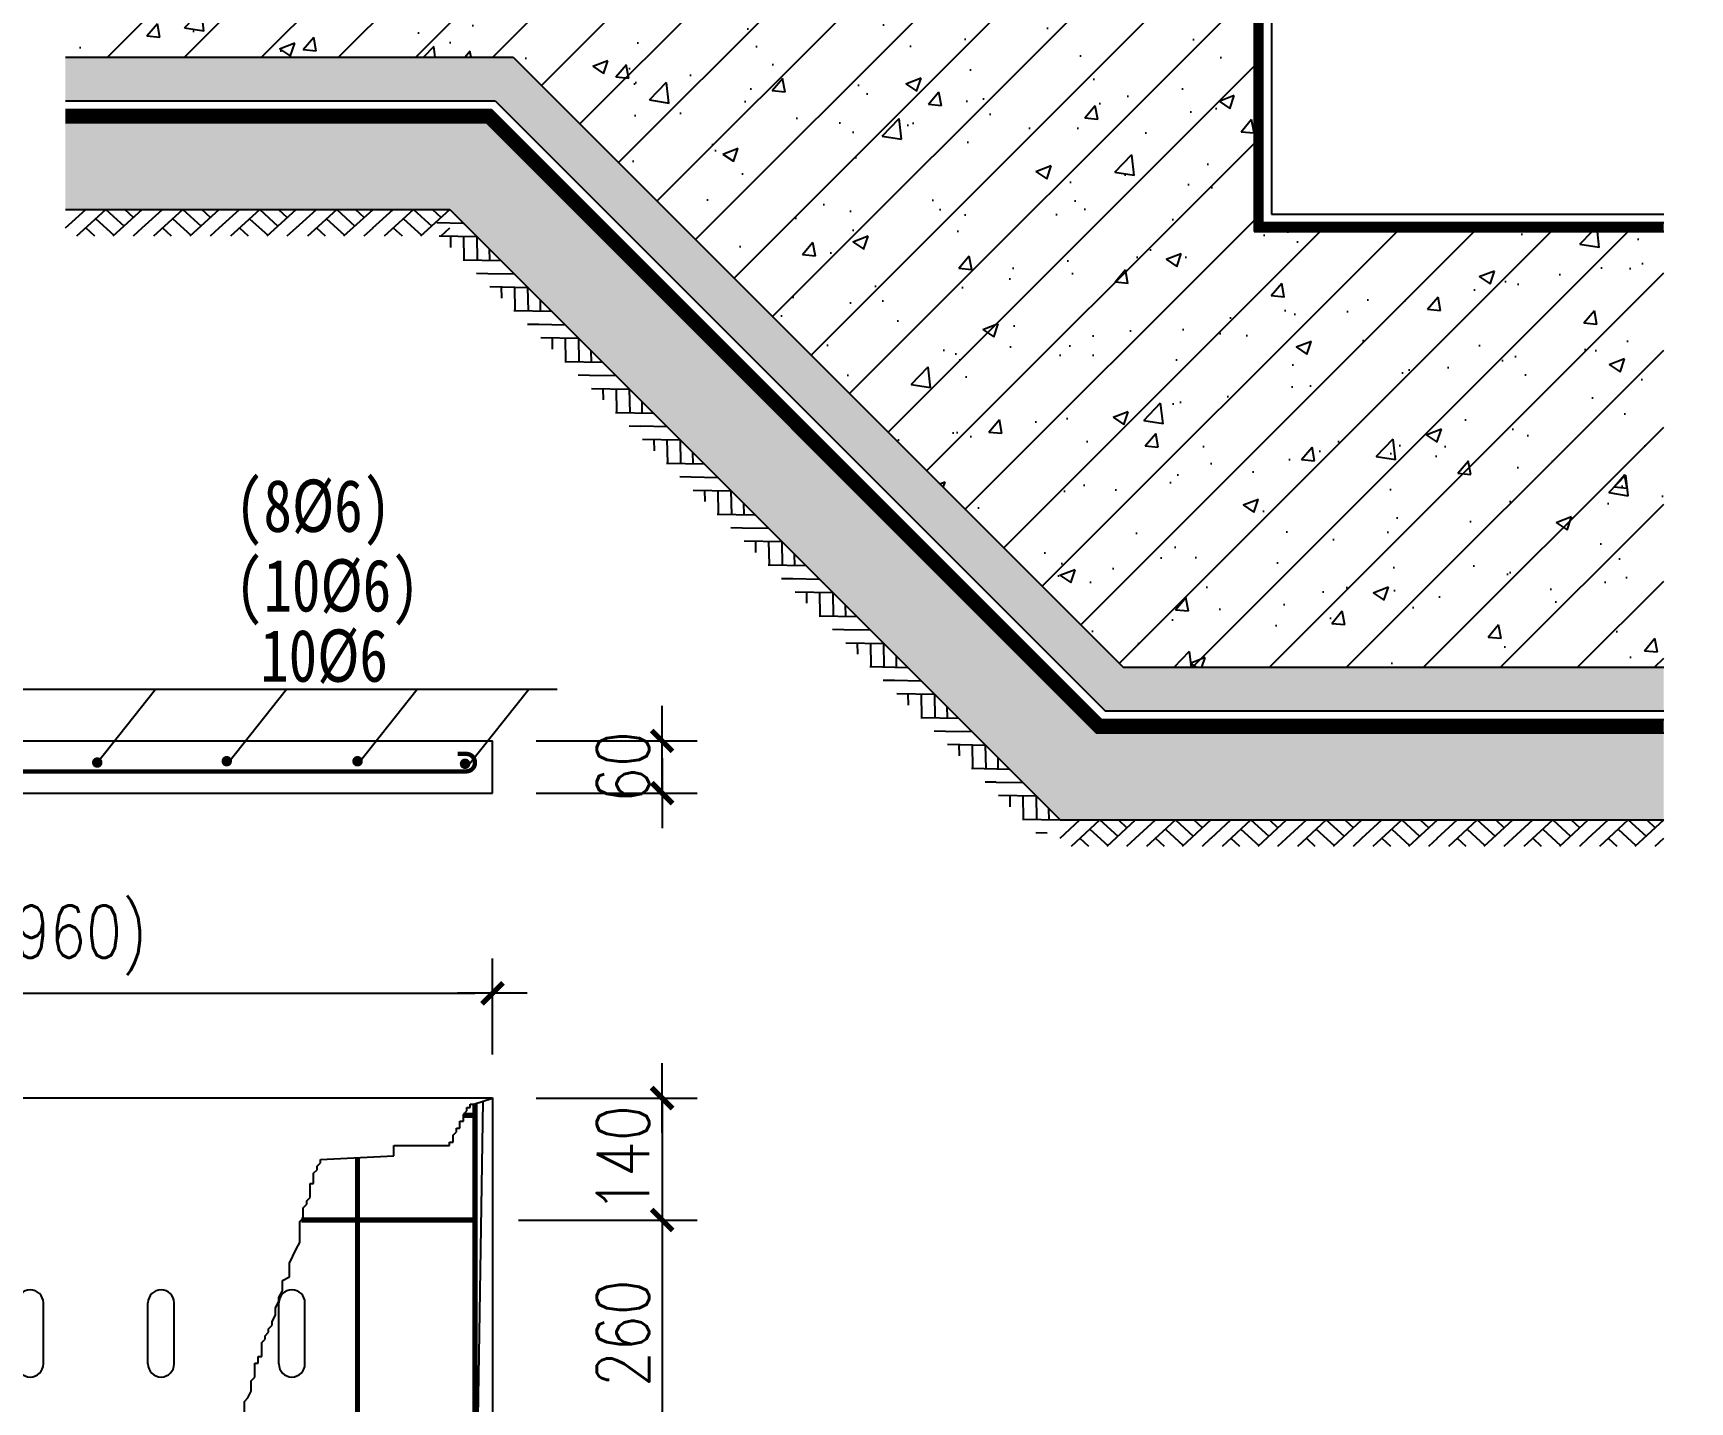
# Model space of a CAD drawing. Extents: x 447078 to 1776277, y 243534 to 519428.
# Drawn here: x 530069 to 531969, y 290073 to 291643 of the extents above; entities that cross this region are included whole.
import ezdxf

# ---------------------------------------------------------------- set-up
doc = ezdxf.new("R2010")
doc.units = 0
doc.header["$LTSCALE"] = 1000
doc.header["$MEASUREMENT"] = 0
doc.linetypes.add('DASH', pattern=[0.35, 0.25, -0.1])
doc.layers.get('Defpoints').update_dxf_attribs({"color": 2, "lineweight": 15})
for name, color, linetype in [('DETL-THIN', 192, 'Continuous'), ('GNRL-ANNO-DIMS', 3, 'Continuous'), ('HATH', 8, 'Continuous'), ('INDX', 7, 'Continuous'), ('OVER', 23, 'Continuous'), ('WALL', 130, 'Continuous'), ('WALL-HATH', 251, 'Continuous'), ('WALL-SHER', 210, 'Continuous')]:
    doc.layers.add(name, color=color, linetype=linetype)
doc.styles.add('_FSD', font='', dxfattribs={"width": 0.8})
doc.styles.add('CCDI-TOG-02', font='simplex.shx', dxfattribs={"width": 0.8, "bigfont": 'zjdz.shx'})
doc.styles.get('_FSD').set_extended_font_data('Txt')
doc.dimstyles.new('CCDI_D0G_20', dxfattribs={"dimscale": 0.2, "dimtxt": 300, "dimasz": 100, "dimexe": 200, "dimexo": 250, "dimgap": 75, "dimtad": 1, "dimdec": 0, "dimzin": 0, "dimdsep": 46, "dimtxsty": 'CCDI-TOG-02', "dimblk": 'TICK-3', "dimcen": 0, "dimclrd": 256, "dimclre": 256, "dimclrt": 7, "dimazin": 0, "dimtfac": 0.5, "dimtdec": 0, "dimtix": 1, "dimtmove": 2, "dimatfit": 0, "dimldrblk": 'TICK-arow', "dimfxl": 1, "dimtvp": 1, "dimtolj": 1, "dimtzin": 0, "dimlwd": -1, "dimlwe": -1, "dimarcsym": 0})
pattern_1 = [(50, (141682.216, 383786.13), (71.726018, -6.2752135), [7.5, -82.5]), (355, (141682.216, 383786.13), (-13.875133, 75.219213), [6, -66]), (100.4514, (141688.19, 383785.61), (57.850938, 68.943954), [6.374019, -70.114211]), (46.1842, (141682.22, 383806.13), (106.724105, -16.551901), [11.25, -123.75]), (96.6356, (141691.11, 383804.75), (93.46627, 97.411787), [9.56103, -105.1713]), (351.1842, (141682.22, 383806.13), (93.466195, 97.41186), [9, -99]), (21, (141692.216, 383801.13), (59.690705, -40.261889), [7.5, -82.5]), (326, (141692.216, 383801.13), (24.331533, 72.515005), [6, -66]), (71.4514, (141697.19, 383797.776), (84.022263, 32.25305), [6.374019, -70.114211]), (37.5, (141682.216, 383786.131), (1.2159855, 33.2893854), [0, -65.2, 0, -67, 0, -66.25]), (7.5, (141682.216, 383786.13), (26.3069537, 39.4411712), [0, -38.2, 0, -63.7, 0, -25.25]), (327.5, (141659.916, 383786.13), (53.3822436, -2.2554872), [0, -25, 0, -78, 0, -103.5]), (317.5, (141649.916, 383786.13), (58.318617, 10.010498), [0, -32.5, 0, -51.8, 0, -73.5])]

# ---------------------------------------------------------------- blocks, each defined once
blk = doc.blocks.new('TICK-3')
blk.add_line((2, 0), (-2, 0))
at = {"const_width": 0.3}
blk.add_lwpolyline([(0.6, 0.6), (-0.6, -0.6)], dxfattribs=at)
blk = doc.blocks.new('*D3553')
at = {"layer": 'Defpoints', "color": 0}
for p in [(1768.4, 1490.7), (1748.4, 1350.9), (1963, 1350.9)]:
    blk.add_point(p, dxfattribs=at)
at = {"layer": 'GNRL-ANNO-DIMS'}
for p, q in [((1963, 1510.7), (1963, 1530.7)), ((1818.4, 1490.7), (2003, 1490.7)), ((1963, 1490.7), (1963, 1350.9)), ((1798.4, 1350.9), (2003, 1350.9)), ((1963, 1330.9), (1963, 1310.9))]:
    blk.add_line(p, q, dxfattribs=at)
at = {"layer": 'GNRL-ANNO-DIMS', "xscale": 20, "yscale": 20, "zscale": 20}
for p, rotation in [((1963, 1490.7), 270), ((1963, 1350.9), 90)]:
    blk.add_blockref('TICK-3', p, dxfattribs=dict(at, rotation=rotation))
at = {"layer": 'GNRL-ANNO-DIMS', "color": 7, "insert": (1918, 1420.8), "char_height": 60, "attachment_point": 5, "rotation": 90, "style": 'CCDI-TOG-02'}
blk.add_mtext('\\A1;140', dxfattribs=at)
blk = doc.blocks.new('TICK-arow')
blk.add_line((-1, 0), (0, 0))
blk.add_lwpolyline([(0, 0, 0, 1, 0), (-3, 0, 0, 0, 0)], format="xyseb")
blk = doc.blocks.new('*D3554')
at = {"layer": 'Defpoints', "color": 0}
for p in [(1768.4, 1350.9), (1748.4, 1091), (1963, 1091)]:
    blk.add_point(p, dxfattribs=at)
at = {"layer": 'GNRL-ANNO-DIMS'}
for p, q in [((1818.4, 1350.9), (2003, 1350.9)), ((1963, 1330.9), (1963, 1111)), ((1798.4, 1091), (2003, 1091))]:
    blk.add_line(p, q, dxfattribs=at)
at = {"layer": 'GNRL-ANNO-DIMS', "xscale": 20, "yscale": 20, "zscale": 20}
for p, rotation in [((1963, 1350.9), 90), ((1963, 1091), 270)]:
    blk.add_blockref('TICK-3', p, dxfattribs=dict(at, rotation=rotation))
at = {"layer": 'GNRL-ANNO-DIMS', "color": 7, "insert": (1918, 1221), "char_height": 60, "attachment_point": 5, "rotation": 90, "style": 'CCDI-TOG-02'}
blk.add_mtext('\\A1;260', dxfattribs=at)
blk = doc.blocks.new('*D3557')
at = {"layer": 'Defpoints', "color": 0}
for p in [(1768.4, 1610.9), (408.4, 1490.9), (1768.4, 1490.9)]:
    blk.add_point(p, dxfattribs=at)
at = {"layer": 'GNRL-ANNO-DIMS'}
for p, q in [((408.4, 1540.9), (408.4, 1650.9)), ((1768.4, 1540.9), (1768.4, 1650.9)), ((428.4, 1610.9), (1748.4, 1610.9))]:
    blk.add_line(p, q, dxfattribs=at)
at = {"layer": 'GNRL-ANNO-DIMS', "xscale": 20, "yscale": 20, "zscale": 20, "rotation": 180}
blk.add_blockref('TICK-3', (408.4, 1610.9), dxfattribs=at)
at = {"layer": 'GNRL-ANNO-DIMS', "xscale": 20, "yscale": 20, "zscale": 20}
blk.add_blockref('TICK-3', (1768.4, 1610.9), dxfattribs=at)
at = {"layer": 'GNRL-ANNO-DIMS', "color": 7, "insert": (1088.4, 1671.6), "char_height": 60, "attachment_point": 5, "style": 'CCDI-TOG-02'}
blk.add_mtext('\\A1;1360(1160)(960)', dxfattribs=at)
blk = doc.blocks.new('*D3558')
at = {"layer": 'Defpoints', "color": 0}
for p in [(1768.4, 1900.4), (1963, 1900.4), (1768.4, 1840.4)]:
    blk.add_point(p, dxfattribs=at)
at = {"layer": 'GNRL-ANNO-DIMS'}
for p, q in [((1963, 1920.4), (1963, 1940.4)), ((1818.4, 1900.4), (2003, 1900.4)), ((1963, 1840.4), (1963, 1900.4)), ((1818.4, 1840.4), (2003, 1840.4)), ((1963, 1820.4), (1963, 1800.4))]:
    blk.add_line(p, q, dxfattribs=at)
at = {"layer": 'GNRL-ANNO-DIMS', "xscale": 20, "yscale": 20, "zscale": 20}
for p, rotation in [((1963, 1900.4), 270), ((1963, 1840.4), 90)]:
    blk.add_blockref('TICK-3', p, dxfattribs=dict(at, rotation=rotation))
at = {"layer": 'GNRL-ANNO-DIMS', "color": 7, "insert": (1918, 1870.4), "char_height": 60, "attachment_point": 5, "rotation": 90, "style": 'CCDI-TOG-02'}
blk.add_mtext('\\A1;60', dxfattribs=at)
blk = doc.blocks.new('$LinePat$素土夯实')
at = {"color": 0}
for p, q in [((0, -210), (210, 0)), ((120, -300), (420, 0)), ((420, 0), (608, -188)), ((495, -300), (795, 0)), ((615, 0), (705, -90)), ((315, -105), (502, -293)), ((210, -210), (300, -300)), ((705, -300), (795, -210))]:
    blk.add_line(p, q, dxfattribs=at)
blk = doc.blocks.new('JSJXTU GG')
at = {"layer": 'GNRL-ANNO-DIMS'}
blk.add_line((1748.4, 886.8), (1757.7, 1487.3), dxfattribs=at)
at = {"layer": 'HATH'}
for p, q in [((1743, 1483.9), (1747, 1483.9)), ((1743, 1480), (1743, 1483.9)), ((1747, 1483.9), (1768.4, 1490.7)), ((1731.1, 1464.1), (1735.1, 1464.1)), ((1731.1, 1456.2), (1731.1, 1464.1)), ((1735.1, 1472), (1739, 1476)), ((1735.1, 1464.1), (1735.1, 1472)), ((1739, 1476), (1739, 1480)), ((1739, 1480), (1743, 1480)), ((1723.2, 1448.2), (1727.1, 1452.2)), ((1723.2, 1440.3), (1723.2, 1448.2)), ((1727.1, 1452.2), (1727.1, 1456.2)), ((1727.1, 1456.2), (1731.1, 1456.2)), ((1655.2, 1436.4), (1719.2, 1436.4)), ((1655.2, 1424.5), (1655.2, 1436.4)), ((1719.2, 1440.3), (1723.2, 1440.3)), ((1719.2, 1436.4), (1719.2, 1440.3)), ((1563.3, 1404.6), (1567.3, 1408.6)), ((1567.3, 1412.6), (1571.3, 1416.5)), ((1567.3, 1408.6), (1567.3, 1412.6)), ((1571.3, 1420.5), (1655.2, 1424.5)), ((1571.3, 1416.5), (1571.3, 1420.5)), ((1559.4, 1376.9), (1559.4, 1392.7)), ((1559.4, 1392.7), (1563.3, 1392.7)), ((1563.3, 1392.7), (1563.3, 1404.6)), ((1551.4, 1365), (1555.4, 1369)), ((1555.4, 1372.9), (1559.4, 1376.9)), ((1555.4, 1369), (1555.4, 1372.9)), ((1547.5, 1349.1), (1551.4, 1353.1)), ((1547.5, 1325.3), (1547.5, 1349.1)), ((1551.4, 1353.1), (1551.4, 1365)), ((1539.5, 1309.5), (1543.5, 1317.4)), ((1543.5, 1317.4), (1547.5, 1325.3)), ((1535.5, 1301.5), (1539.5, 1309.5)), ((1535.5, 1285.7), (1535.5, 1301.5)), ((1527.6, 1281.7), (1535.5, 1285.7)), ((1527.6, 1269.8), (1527.6, 1281.7)), ((1519.7, 1250), (1523.6, 1257.9)), ((1523.6, 1261.9), (1527.6, 1269.8)), ((1523.6, 1257.9), (1523.6, 1261.9)), ((1515.7, 1234.1), (1519.7, 1242.1)), ((1519.7, 1242.1), (1519.7, 1250)), ((1507.8, 1218.3), (1511.7, 1222.3)), ((1507.8, 1214.3), (1507.8, 1218.3)), ((1511.7, 1226.2), (1515.7, 1230.2)), ((1511.7, 1222.3), (1511.7, 1226.2)), ((1515.7, 1230.2), (1515.7, 1234.1)), ((1503.8, 1210.4), (1507.8, 1214.3)), ((1503.8, 1194.5), (1503.8, 1210.4)), ((1495.9, 1186.6), (1499.8, 1186.6)), ((1495.9, 1170.7), (1495.9, 1186.6)), ((1499.8, 1194.5), (1503.8, 1194.5)), ((1499.8, 1186.6), (1499.8, 1194.5)), ((1491.9, 1166.7), (1495.9, 1170.7)), ((1491.9, 1154.8), (1491.9, 1166.7)), ((1484, 1143), (1487.9, 1146.9)), ((1484, 1127.1), (1484, 1143)), ((1487.9, 1146.9), (1491.9, 1154.8))]:
    blk.add_line(p, q, dxfattribs=at)
at = {"layer": 'HATH', "const_width": 6}
for points in [[(1312.2, 1875.5, 1), (1318.2, 1875.5, 1)], [(1460.7, 1877, 1), (1466.7, 1877, 1)], [(1610.7, 1877, 1), (1616.7, 1877, 1)], [(1734, 1874.1, 1), (1740, 1874.1, 1)]]:
    blk.add_lwpolyline(points, format="xyb", close=True, dxfattribs=at)
at = {"layer": 'INDX'}
for p, q in [((1842.8, 1959.4), (508.4, 1959.4)), ((1382.1, 1959.4), (1314.9, 1874.5)), ((1532.1, 1959.4), (1464.9, 1874.5)), ((1682.1, 1959.4), (1614.9, 1874.5)), ((1810.1, 1959.4), (1740.3, 1871.3))]:
    blk.add_line(p, q, dxfattribs=at)
at = {"layer": 'OVER'}
for p, q in [((408.4, 1900.4), (1768.4, 1900.4)), ((1768.4, 1840.4), (1768.4, 1900.4)), ((408.4, 1840.4), (1768.4, 1840.4)), ((408.4, 1490.9), (1768.4, 1490.9)), ((1768.4, 1490.9), (1768.4, 886.8)), ((1253.4, 1185.9), (1253.4, 1255.9)), ((1373.4, 1185.9), (1373.4, 1255.9)), ((1403.4, 1185.9), (1403.4, 1255.9)), ((1523.4, 1185.9), (1523.4, 1255.9)), ((1553.4, 1185.9), (1553.4, 1255.9))]:
    blk.add_line(p, q, dxfattribs=at)
for centre, start, end in [((1238.4, 1255.9), 0, 180), ((1388.4, 1255.9), 0, 180), ((1538.4, 1255.9), 0, 180), ((1238.4, 1185.9), 180, 0), ((1388.4, 1185.9), 180, 0), ((1538.4, 1185.9), 180, 0)]:
    blk.add_arc(centre, 15, start, end, dxfattribs=at)
at = {"layer": 'WALL'}
for points, const_width in [([(1738.4, 1885.4), (1728.4, 1885.4)], 5), ([(438.4, 1865.4), (1738.4, 1865.4)], 5), ([(1748.4, 1484.4), (1748.4, 886.8)], 6), ([(1735.1, 1470.9), (1748.4, 1470.9)], 6), ([(1613.7, 1422.5), (1613.7, 886.8)], 6), ([(1549.3, 1350.9), (1748.4, 1350.9)], 6)]:
    blk.add_lwpolyline(points, dxfattribs=dict(at, const_width=const_width))
at = {"layer": 'WALL', "const_width": 5}
blk.add_lwpolyline([(1738.4, 1885.4, -1), (1738.4, 1865.4, -1)], format="xyb", dxfattribs=at)
at = {"layer": 'INDX', "style": '_FSD', "width": 0.8}
for s, p in [('(8%%c6)', (1473.2, 2140)), ('(10%%c6)', (1473.2, 2048.7)), ('10%%c6', (1502.1, 1968.2))]:
    blk.add_text(s, height=60, dxfattribs=at).set_placement(p)
at = {"layer": 'GNRL-ANNO-DIMS'}
for base, p1, p2, picture, middle in [((1963, 1900.4), (1768.4, 1840.4), (1768.4, 1900.4), '*D3558', (1918, 1870.4)), ((1963, 1350.9), (1768.4, 1490.7), (1748.4, 1350.9), '*D3553', (1918, 1420.8)), ((1963, 1091), (1768.4, 1350.9), (1748.4, 1091), '*D3554', (1918, 1221))]:
    dim = blk.add_linear_dim(base=base, p1=p1, p2=p2, angle=90, dimstyle='CCDI_D0G_20', dxfattribs=at)
    dim.commit()
    dim.dimension.update_dxf_attribs({"geometry": picture, "text_midpoint": middle})
dim = blk.add_linear_dim(base=(1768.4, 1610.9), p1=(408.4, 1490.9), p2=(1768.4, 1490.9), text='1360(1160)(960)', dimstyle='CCDI_D0G_20', dxfattribs=at)
dim.commit()
dim.dimension.update_dxf_attribs({"geometry": '*D3557', "text_midpoint": (1088.4, 1671.6)})

msp = doc.modelspace()

# ---------------------------------------------------------------- hatches: boundary and pattern name
at = {"layer": 'WALL-HATH'}
h = msp.add_hatch(dxfattribs=at)
h.set_pattern_fill('钢筋混凝土', color=256, scale=25, style=0)
h.set_pattern_definition([(45, (124506.53, 376346.86), (-44.194174, 44.194174), []), (50, (124506.53, 376346.86), (179.315046, -15.688034), [18.75, -206.25]), (355, (124506.53, 376346.86), (-34.68783, 188.04803), [15, -165]), (100.4514, (124521.47, 376345.55), (144.627345, 172.359886), [15.93505, -175.28553]), (46.1842, (124506.53, 376396.86), (266.81026, -41.37975), [28.125, -309.375]), (96.6356, (124528.77, 376393.4), (233.66568, 243.52947), [23.90257, -262.92825]), (351.1842, (124506.53, 376396.86), (233.66549, 243.52965), [22.5, -247.5]), (21, (124531.53, 376384.36), (149.226763, -100.654723), [18.75, -206.25]), (326, (124531.53, 376384.36), (60.82883, 181.28751), [15, -165]), (71.4514, (124543.97, 376375.97), (210.05566, 80.632624), [15.93505, -175.28553]), (37.5, (124506.53, 376346.86), (3.039964, 83.223463), [0, -163, 0, -167.5, 0, -165.625]), (7.5, (124506.53, 376346.86), (65.767384, 98.602928), [0, -95.5, 0, -159.25, 0, -63.125]), (327.5, (124450.78, 376346.86), (133.455609, -5.638718), [0, -62.5, 0, -195, 0, -258.75]), (317.5, (124425.78, 376346.86), (145.796542, 25.026246), [0, -81.25, 0, -129.5, 0, -183.75])])
h.paths.add_polyline_path([(531469.2, 292365.7), (530105.6, 292365.7), (530105.6, 291615.7), (530619.2, 291615.7), (531319.2, 290915.7), (531939.2, 290915.7), (531939.2, 291415.7), (531469.2, 291415.7)])
h = msp.add_hatch(dxfattribs=at)
h.set_pattern_fill('混凝土', color=256, scale=10, style=0)
h.set_pattern_definition(pattern_1)
h.paths.add_polyline_path([(531999.2, 290915.7), (531999.2, 290865.7), (532639.9, 290865.7), (533339.9, 291565.7), (533832.9, 291565.7), (533832.9, 291615.7), (533319.2, 291615.7), (532619.2, 290915.7)])
h.paths.add_polyline_path([(531939.2, 290865.7), (531939.2, 290915.7), (531319.2, 290915.7), (530619.2, 291615.7), (530105.6, 291615.7), (530105.6, 291565.7), (530598.5, 291565.7), (531298.5, 290865.7)])
h = msp.add_hatch(dxfattribs=at)
h.set_pattern_fill('混凝土', color=256, scale=10, style=0)
h.set_pattern_definition(pattern_1)
h.paths.add_polyline_path([(531939.2, 290740.7), (531939.2, 290840.7), (531288.2, 290840.7), (530588.2, 291540.7), (530105.6, 291540.7), (530105.6, 291440.7), (530546.7, 291440.7), (531246.7, 290740.7)])
h.paths.add_polyline_path([(531999.2, 290840.7), (531999.2, 290740.7), (532691.7, 290740.7), (533391.7, 291440.7), (533832.9, 291440.7), (533832.9, 291540.7), (533350.3, 291540.7), (532650.3, 290840.7)])

# ---------------------------------------------------------------- linework, layer by layer
at = {"layer": 'DETL-THIN'}
for p, q in [((531489.2, 292365.7), (531489.2, 291435.7)), ((530105.6, 291565.7), (530598.5, 291565.7)), ((530105.6, 291555.7), (530594.4, 291555.7)), ((530594.4, 291555.7), (531294.4, 290855.7)), ((530598.5, 291565.7), (531298.5, 290865.7)), ((530105.6, 291540.7), (530588.2, 291540.7)), ((530588.2, 291540.7), (531288.2, 290840.7)), ((530105.6, 291440.7), (530546.7, 291440.7)), ((530546.7, 291440.7), (531246.7, 290740.7)), ((531489.2, 291435.7), (531939.2, 291435.7)), ((531294.4, 290855.7), (531939.2, 290855.7)), ((531298.5, 290865.7), (531939.2, 290865.7)), ((531288.2, 290840.7), (531939.2, 290840.7)), ((531246.7, 290740.7), (531939.2, 290740.7))]:
    msp.add_line(p, q, dxfattribs=at)
msp.add_lwpolyline([(531939.2, 291425.7), (531479.2, 291425.7), (531479.2, 292375.7), (531399.2, 292375.7), (531399.2, 292400.7), (531039.2, 292400.7)], dxfattribs=at)
at = {"layer": 'WALL-HATH', "linetype": 'DASH', "ltscale": 0.2}
for points, const_width in [([(531939.2, 291420.7), (531474.2, 291420.7), (531474.2, 292370.7), (531394.2, 292370.7), (531394.2, 292395.7), (531039.2, 292395.7)], 10), ([(530105.6, 291548.2), (530591.3, 291548.2), (531291.3, 290848.2), (531939.2, 290848.2)], 15)]:
    msp.add_lwpolyline(points, dxfattribs=dict(at, const_width=const_width))
at = {"layer": 'WALL-SHER'}
for p, q in [((531469.2, 292365.7), (531469.2, 291415.7)), ((530105.6, 291615.7), (530619.2, 291615.7)), ((530619.2, 291615.7), (531319.2, 290915.7)), ((531469.2, 291415.7), (531939.2, 291415.7)), ((531319.2, 290915.7), (531939.2, 290915.7))]:
    msp.add_line(p, q, dxfattribs=at)

# ---------------------------------------------------------------- block references
at = {"layer": 'GNRL-ANNO-DIMS', "xscale": 1.000359166006092, "yscale": 1.000359166006092, "zscale": 1.000359166006092}
msp.add_blockref('JSJXTU GG', (528826.5, 288930.3), dxfattribs=at)
at = {"layer": 'WALL-HATH', "yscale": 0.1000000000003638, "zscale": 0.1}
for p, xscale in [((530105.6, 291440.7), 0.110987211804968), ((530193.8, 291440.7), 0.110987211804968), ((530282, 291440.7), 0.110987211804968), ((530370.3, 291440.7), 0.110987211804968), ((530458.5, 291440.7), 0.110987211804968), ((531246.7, 290740.7), 0.1088816624869651), ((531333.3, 290740.7), 0.1088816624869651), ((531419.9, 290740.7), 0.1088816624869651), ((531506.4, 290740.7), 0.1088816624869651), ((531593, 290740.7), 0.1088816624869651), ((531679.5, 290740.7), 0.1088816624869651), ((531766.1, 290740.7), 0.1088816624869651), ((531852.7, 290740.7), 0.1088816624869651)]:
    msp.add_blockref('$LinePat$素土夯实', p, dxfattribs=dict(at, xscale=xscale))
at = {"layer": 'WALL-HATH', "xscale": 0.1037682907401103, "yscale": 0.1000000000003638, "zscale": 0.1, "rotation": 315}
for p in [(530546.7, 291440.7), (530605.1, 291382.4), (530663.4, 291324), (530721.7, 291265.7), (530780.1, 291207.4), (530838.4, 291149), (530896.7, 291090.7), (530955.1, 291032.4), (531013.4, 290974), (531071.7, 290915.7), (531130.1, 290857.4), (531188.4, 290799)]:
    msp.add_blockref('$LinePat$素土夯实', p, dxfattribs=at)

doc.saveas('drawing.dxf')
